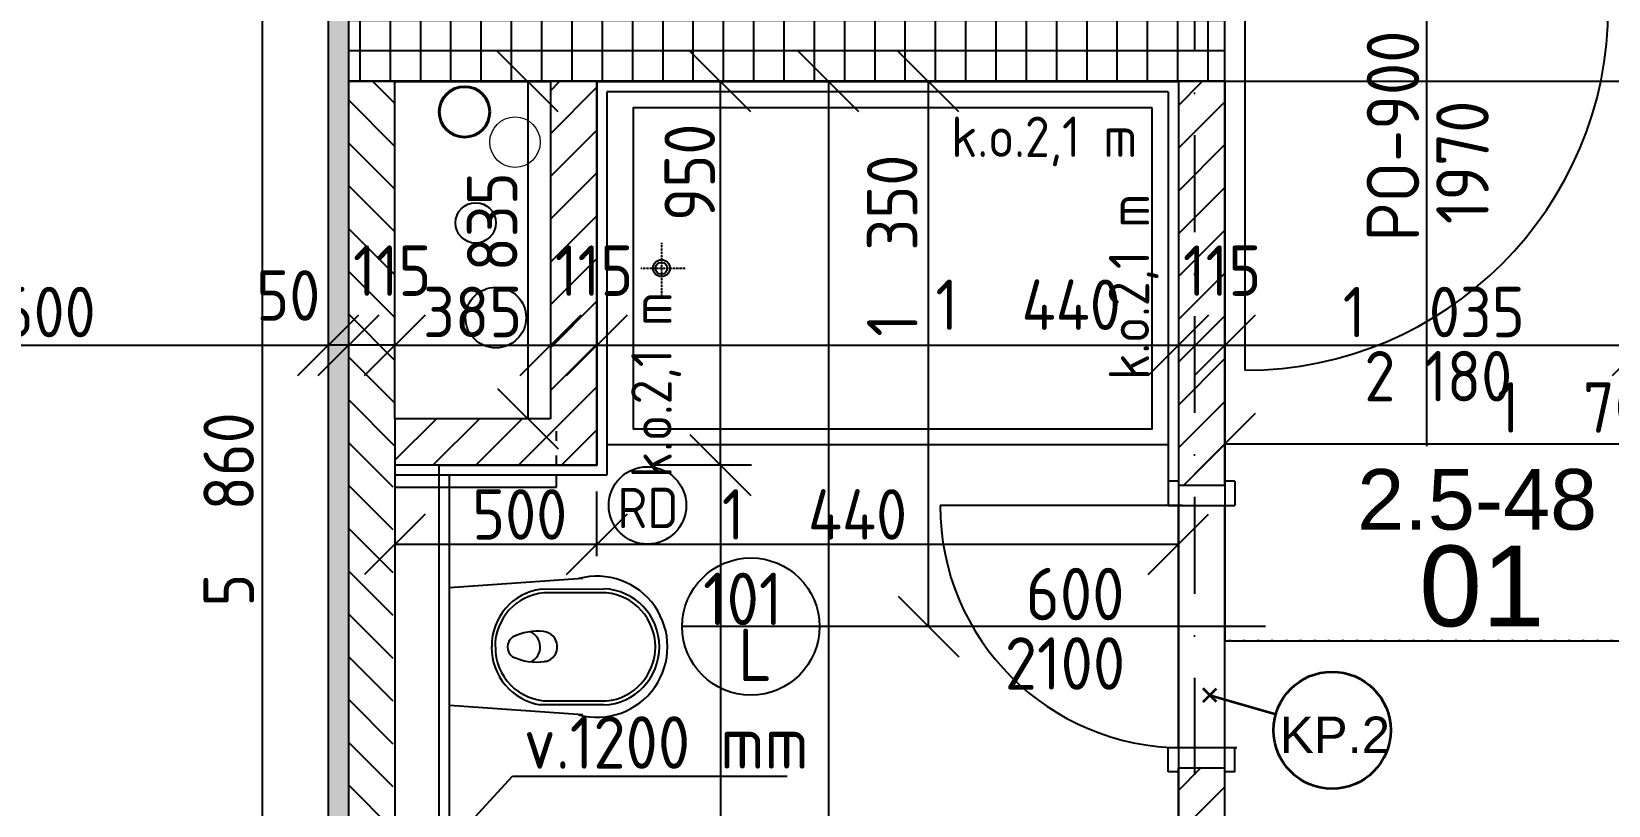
# Model space of a CAD drawing. Extents: x 4511820 to 5180432, y -1526536 to -944957.
# Drawn here: x 5148538 to 5152442, y -1207987 to -1206070 of the extents above; entities that cross this region are included whole.
import ezdxf

# ---------------------------------------------------------------- set-up
doc = ezdxf.new("R2010")
doc.units = 0
doc.header["$MEASUREMENT"] = 0
for name, pattern in [('ACAD_ISO03W100', [30, 12, -18]), ('ACAD_ISO07W100', [3.5, 0.5, -3]), ('ACAD_ISO12W100', [22, 12, -3, 0.5, -3, 0.5, -3]), ('BODKOCIARKOVANA_3', [5.6, 3, -1.3, 0, -1.3]), ('DASHED', [0.75, 0.5, -0.25])]:
    doc.linetypes.add(name, pattern=pattern)
doc.layers.get('0').update_dxf_attribs({"linetype": 'CONTINUOUS'})
doc.layers.get('Defpoints').update_dxf_attribs({"color": 61, "linetype": 'CONTINUOUS'})
for name, color, linetype in [('DVERE', 45, 'CONTINUOUS'), ('KÓTY', 4, 'CONTINUOUS'), ('MÚRY', 1, 'CONTINUOUS'), ('osi', 253, 'CONTINUOUS'), ('Plochy', 41, 'CONTINUOUS'), ('POPIS', 7, 'CONTINUOUS'), ('TENKÁ', 7, 'CONTINUOUS'), ('tzb', 153, 'CONTINUOUS'), ('ZARIADOVACIE', 144, 'CONTINUOUS'), ('zz-vetr', 52, 'CONTINUOUS'), ('ŠRAFY', 82, 'CONTINUOUS')]:
    doc.layers.add(name, color=color, linetype=linetype)
for name, color, linetype, lineweight in [('preklady', 74, 'CONTINUOUS', 35), ('zz-kanal-daždová', 136, 'CONTINUOUS', 40), ('zz-kanal-splaskova', 37, 'CONTINUOUS', 18)]:
    doc.layers.add(name, color=color, linetype=linetype, lineweight=lineweight)
doc.styles.add('ARIAL', font='arial.ttf')
doc.styles.add('STYLE1', font='isocp.shx')
doc.dimstyles.new('STANDARD-50', dxfattribs={"dimtxt": 125, "dimasz": 150, "dimexe": 10, "dimexo": 200, "dimgap": 20, "dimtad": 1, "dimdsep": 46, "dimlunit": 6, "dimtxsty": 'STYLE1', "dimblk1": 'OBLIQUE', "dimblk2": 'OBLIQUE', "dimsah": 1, "dimcen": 2.5, "dimse1": 1, "dimse2": 1, "dimadec": 0, "dimazin": 0, "dimtfac": 1, "dimtmove": 1, "dimatfit": 3, "dimldrblk": 'OBLIQUE', "dimfxl": 1, "dimtolj": 1, "dimtzin": 0, "dimarcsym": 0})
pattern_1 = [(45, (515270.5, 214751.965), (-53.0330086, 53.0330086), [])]

# ---------------------------------------------------------------- blocks, each defined once
blk = doc.blocks.new('_OBLIQUE')
at = {"color": 0, "linetype": 'ByBlock'}
blk.add_line((-0.5, -0.5), (0.5, 0.5), dxfattribs=at)
blk = doc.blocks.new('*D28374')
at = {"layer": 'Defpoints', "color": 0}
for p in [(5147672.5, -1206847.5), (5149272.5, -1206847.5), (5149272.5, -1206847.5)]:
    blk.add_point(p, dxfattribs=at)
at = {"layer": 'KÓTY', "color": 0, "lineweight": -2}
blk.add_line((5147672.5, -1206847.5), (5149272.5, -1206847.5), dxfattribs=at)
at = {"layer": 'KÓTY', "color": 0, "linetype": 'ByBlock', "lineweight": -2, "xscale": 150, "yscale": 150, "zscale": 150, "rotation": 180}
blk.add_blockref('_OBLIQUE', (5147672.5, -1206847.5), dxfattribs=at)
at = {"layer": 'KÓTY', "color": 0, "linetype": 'ByBlock', "lineweight": -2, "xscale": 150, "yscale": 150, "zscale": 150}
blk.add_blockref('_OBLIQUE', (5149272.5, -1206847.5), dxfattribs=at)
at = {"layer": 'KÓTY', "color": 0, "insert": (5148472.5, -1206765), "char_height": 125, "attachment_point": 5, "style": 'STYLE1'}
blk.add_mtext('\\A1;1ﾠ600', dxfattribs=at)
blk = doc.blocks.new('*D28375')
at = {"layer": 'Defpoints', "color": 0}
for p in [(5149437.5, -1206847.5), (5149822.5, -1206847.5), (5149822.5, -1206847.5)]:
    blk.add_point(p, dxfattribs=at)
at = {"layer": 'KÓTY', "color": 0, "lineweight": -2}
blk.add_line((5149437.5, -1206847.5), (5149822.5, -1206847.5), dxfattribs=at)
at = {"layer": 'KÓTY', "color": 0, "linetype": 'ByBlock', "lineweight": -2, "xscale": 150, "yscale": 150, "zscale": 150, "rotation": 180}
blk.add_blockref('_OBLIQUE', (5149437.5, -1206847.5), dxfattribs=at)
at = {"layer": 'KÓTY', "color": 0, "linetype": 'ByBlock', "lineweight": -2, "xscale": 150, "yscale": 150, "zscale": 150}
blk.add_blockref('_OBLIQUE', (5149822.5, -1206847.5), dxfattribs=at)
at = {"layer": 'KÓTY', "color": 0, "insert": (5149630, -1206765), "char_height": 125, "attachment_point": 5, "style": 'STYLE1'}
blk.add_mtext('\\A1;385', dxfattribs=at)
blk = doc.blocks.new('*D28376')
at = {"layer": 'Defpoints', "color": 0}
for p in [(5149822.5, -1206847.5), (5149937.5, -1206847.5), (5149937.5, -1206847.5)]:
    blk.add_point(p, dxfattribs=at)
at = {"layer": 'KÓTY', "color": 0, "lineweight": -2}
blk.add_line((5149822.5, -1206847.5), (5149937.5, -1206847.5), dxfattribs=at)
at = {"layer": 'KÓTY', "color": 0, "linetype": 'ByBlock', "lineweight": -2, "xscale": 150, "yscale": 150, "zscale": 150, "rotation": 180}
blk.add_blockref('_OBLIQUE', (5149822.5, -1206847.5), dxfattribs=at)
at = {"layer": 'KÓTY', "color": 0, "linetype": 'ByBlock', "lineweight": -2, "xscale": 150, "yscale": 150, "zscale": 150}
blk.add_blockref('_OBLIQUE', (5149937.5, -1206847.5), dxfattribs=at)
at = {"layer": 'KÓTY', "color": 0, "insert": (5149930.8, -1206662.5), "char_height": 125, "attachment_point": 5, "style": 'STYLE1'}
blk.add_mtext('\\A1;115', dxfattribs=at)
blk = doc.blocks.new('*D28377')
at = {"layer": 'Defpoints', "color": 0}
for p in [(5149937.5, -1206847.5), (5151377.5, -1206847.5), (5151377.5, -1206847.5)]:
    blk.add_point(p, dxfattribs=at)
at = {"layer": 'KÓTY', "color": 0, "lineweight": -2}
blk.add_line((5149937.5, -1206847.5), (5151377.5, -1206847.5), dxfattribs=at)
at = {"layer": 'KÓTY', "color": 0, "linetype": 'ByBlock', "lineweight": -2, "xscale": 150, "yscale": 150, "zscale": 150, "rotation": 180}
blk.add_blockref('_OBLIQUE', (5149937.5, -1206847.5), dxfattribs=at)
at = {"layer": 'KÓTY', "color": 0, "linetype": 'ByBlock', "lineweight": -2, "xscale": 150, "yscale": 150, "zscale": 150}
blk.add_blockref('_OBLIQUE', (5151377.5, -1206847.5), dxfattribs=at)
at = {"layer": 'KÓTY', "color": 0, "insert": (5151005.5, -1206747), "char_height": 125, "attachment_point": 5, "style": 'STYLE1'}
blk.add_mtext('\\A1;1ﾠ440', dxfattribs=at)
blk = doc.blocks.new('*D28378')
at = {"layer": 'Defpoints', "color": 0}
for p in [(5151377.5, -1206847.5), (5151492.5, -1206847.5), (5151492.5, -1206847.5)]:
    blk.add_point(p, dxfattribs=at)
at = {"layer": 'KÓTY', "color": 0, "lineweight": -2}
blk.add_line((5151377.5, -1206847.5), (5151492.5, -1206847.5), dxfattribs=at)
at = {"layer": 'KÓTY', "color": 0, "linetype": 'ByBlock', "lineweight": -2, "xscale": 150, "yscale": 150, "zscale": 150, "rotation": 180}
blk.add_blockref('_OBLIQUE', (5151377.5, -1206847.5), dxfattribs=at)
at = {"layer": 'KÓTY', "color": 0, "linetype": 'ByBlock', "lineweight": -2, "xscale": 150, "yscale": 150, "zscale": 150}
blk.add_blockref('_OBLIQUE', (5151492.5, -1206847.5), dxfattribs=at)
at = {"layer": 'KÓTY', "color": 0, "insert": (5151485.8, -1206662.5), "char_height": 125, "attachment_point": 5, "style": 'STYLE1'}
blk.add_mtext('\\A1;115', dxfattribs=at)
blk = doc.blocks.new('*D28379')
at = {"layer": 'Defpoints', "color": 0}
for p in [(5151492.5, -1207091.5), (5153192.5, -1207091.5), (5153192.5, -1207091.5)]:
    blk.add_point(p, dxfattribs=at)
at = {"layer": 'KÓTY', "color": 0, "lineweight": -2}
blk.add_line((5151492.5, -1207091.5), (5153192.5, -1207091.5), dxfattribs=at)
at = {"layer": 'KÓTY', "color": 0, "linetype": 'ByBlock', "lineweight": -2, "xscale": 150, "yscale": 150, "zscale": 150, "rotation": 180}
blk.add_blockref('_OBLIQUE', (5151492.5, -1207091.5), dxfattribs=at)
at = {"layer": 'KÓTY', "color": 0, "linetype": 'ByBlock', "lineweight": -2, "xscale": 150, "yscale": 150, "zscale": 150}
blk.add_blockref('_OBLIQUE', (5153192.5, -1207091.5), dxfattribs=at)
at = {"layer": 'KÓTY', "color": 0, "insert": (5152389, -1207001.5), "char_height": 125, "attachment_point": 5, "style": 'STYLE1'}
blk.add_mtext('\\A1;1ﾠ700', dxfattribs=at)
blk = doc.blocks.new('*D28473')
at = {"layer": 'Defpoints', "color": 0}
for p in [(5148546, -1204324.2), (5148546, -1210184.2), (5149108.5, -1210184.2)]:
    blk.add_point(p, dxfattribs=at)
at = {"layer": 'KÓTY', "color": 0, "lineweight": -2}
blk.add_line((5149108.5, -1204324.2), (5149108.5, -1210184.2), dxfattribs=at)
at = {"layer": 'KÓTY', "color": 0, "linetype": 'ByBlock', "lineweight": -2, "xscale": 150, "yscale": 150, "zscale": 150}
for p, rotation in [((5149108.5, -1204324.2), 90), ((5149108.5, -1210184.2), 270)]:
    blk.add_blockref('_OBLIQUE', p, dxfattribs=dict(at, rotation=rotation))
at = {"layer": 'KÓTY', "color": 0, "insert": (5149026, -1207254.2), "char_height": 125, "attachment_point": 5, "rotation": 90, "style": 'STYLE1'}
blk.add_mtext('\\A1;5ﾠ860', dxfattribs=at)
blk = doc.blocks.new('*D28505')
at = {"layer": 'Defpoints', "color": 0}
for p in [(5149917, -1206194.2), (5150244, -1206194.2), (5149917, -1207144.2)]:
    blk.add_point(p, dxfattribs=at)
at = {"layer": 'KÓTY', "color": 0, "lineweight": -2}
blk.add_line((5150244, -1207144.2), (5150244, -1206194.2), dxfattribs=at)
at = {"layer": 'KÓTY', "color": 0, "linetype": 'ByBlock', "lineweight": -2, "xscale": 150, "yscale": 150, "zscale": 150}
for p, rotation in [((5150244, -1206194.2), 90), ((5150244, -1207144.2), 270)]:
    blk.add_blockref('_OBLIQUE', p, dxfattribs=dict(at, rotation=rotation))
at = {"layer": 'KÓTY', "color": 0, "insert": (5150167.5, -1206419), "char_height": 125, "attachment_point": 5, "rotation": 90, "style": 'STYLE1'}
blk.add_mtext('\\A1;950', dxfattribs=at)
blk = doc.blocks.new('*D28506')
at = {"layer": 'Defpoints', "color": 0}
for p in [(5149822.5, -1206194.2), (5149766.5, -1207029.2), (5149822.5, -1207029.2)]:
    blk.add_point(p, dxfattribs=at)
at = {"layer": 'KÓTY', "color": 0, "lineweight": -2}
blk.add_line((5149766.5, -1206194.2), (5149766.5, -1207029.2), dxfattribs=at)
at = {"layer": 'KÓTY', "color": 0, "linetype": 'ByBlock', "lineweight": -2, "xscale": 150, "yscale": 150, "zscale": 150}
for p, rotation in [((5149766.5, -1206194.2), 90), ((5149766.5, -1207029.2), 270)]:
    blk.add_blockref('_OBLIQUE', p, dxfattribs=dict(at, rotation=rotation))
at = {"layer": 'KÓTY', "color": 0, "insert": (5149678.5, -1206541.5), "char_height": 125, "attachment_point": 5, "rotation": 90, "style": 'STYLE1'}
blk.add_mtext('\\A1;835', dxfattribs=at)
blk = doc.blocks.new('*D28507')
at = {"layer": 'Defpoints', "color": 0}
for p in [(5149322.5, -1206847.5), (5149322.5, -1206847.5), (5149437.5, -1206847.5)]:
    blk.add_point(p, dxfattribs=at)
at = {"layer": 'KÓTY', "color": 0, "lineweight": -2}
blk.add_line((5149437.5, -1206847.5), (5149322.5, -1206847.5), dxfattribs=at)
at = {"layer": 'KÓTY', "color": 0, "linetype": 'ByBlock', "lineweight": -2, "xscale": 150, "yscale": 150, "zscale": 150, "rotation": 180}
blk.add_blockref('_OBLIQUE', (5149322.5, -1206847.5), dxfattribs=at)
at = {"layer": 'KÓTY', "color": 0, "linetype": 'ByBlock', "lineweight": -2, "xscale": 150, "yscale": 150, "zscale": 150}
blk.add_blockref('_OBLIQUE', (5149437.5, -1206847.5), dxfattribs=at)
at = {"layer": 'KÓTY', "color": 0, "insert": (5149430.8, -1206662.5), "char_height": 125, "attachment_point": 5, "style": 'STYLE1'}
blk.add_mtext('\\A1;115', dxfattribs=at)
blk = doc.blocks.new('*D28508')
at = {"layer": 'Defpoints', "color": 0}
for p in [(5149272.5, -1206847.5), (5149272.5, -1206847.5), (5149322.5, -1206847.5)]:
    blk.add_point(p, dxfattribs=at)
at = {"layer": 'KÓTY', "color": 0, "lineweight": -2}
blk.add_line((5149322.5, -1206847.5), (5149272.5, -1206847.5), dxfattribs=at)
at = {"layer": 'KÓTY', "color": 0, "linetype": 'ByBlock', "lineweight": -2, "xscale": 150, "yscale": 150, "zscale": 150, "rotation": 180}
blk.add_blockref('_OBLIQUE', (5149272.5, -1206847.5), dxfattribs=at)
at = {"layer": 'KÓTY', "color": 0, "linetype": 'ByBlock', "lineweight": -2, "xscale": 150, "yscale": 150, "zscale": 150}
blk.add_blockref('_OBLIQUE', (5149322.5, -1206847.5), dxfattribs=at)
at = {"layer": 'KÓTY', "color": 0, "insert": (5149173.5, -1206724), "char_height": 125, "attachment_point": 5, "style": 'STYLE1'}
blk.add_mtext('\\A1;50', dxfattribs=at)
blk = doc.blocks.new('*D28511')
at = {"layer": 'Defpoints', "color": 0}
for p in [(5151377.5, -1206194.2), (5150511.5, -1209379.2), (5151435, -1209379.2)]:
    blk.add_point(p, dxfattribs=at)
at = {"layer": 'KÓTY', "color": 0, "lineweight": -2}
blk.add_line((5150511.5, -1206194.2), (5150511.5, -1209379.2), dxfattribs=at)
at = {"layer": 'KÓTY', "color": 0, "linetype": 'ByBlock', "lineweight": -2, "xscale": 150, "yscale": 150, "zscale": 150}
for p, rotation in [((5150511.5, -1206194.2), 90), ((5150511.5, -1209379.2), 270)]:
    blk.add_blockref('_OBLIQUE', p, dxfattribs=dict(at, rotation=rotation))
at = {"layer": 'KÓTY', "color": 0, "insert": (5150410.5, -1208300), "char_height": 125, "attachment_point": 5, "rotation": 90, "style": 'STYLE1'}
blk.add_mtext('\\A1;3ﾠ185', dxfattribs=at)
blk = doc.blocks.new('*D28512')
at = {"layer": 'Defpoints', "color": 0}
for p in [(5150511.5, -1206194.2), (5150759, -1206194.2), (5150511.5, -1207544.2)]:
    blk.add_point(p, dxfattribs=at)
at = {"layer": 'KÓTY', "color": 0, "lineweight": -2}
blk.add_line((5150759, -1207544.2), (5150759, -1206194.2), dxfattribs=at)
at = {"layer": 'KÓTY', "color": 0, "linetype": 'ByBlock', "lineweight": -2, "xscale": 150, "yscale": 150, "zscale": 150}
for p, rotation in [((5150759, -1206194.2), 90), ((5150759, -1207544.2), 270)]:
    blk.add_blockref('_OBLIQUE', p, dxfattribs=dict(at, rotation=rotation))
at = {"layer": 'KÓTY', "color": 0, "insert": (5150669, -1206600.5), "char_height": 125, "attachment_point": 5, "rotation": 90, "style": 'STYLE1'}
blk.add_mtext('\\A1;1ﾠ350', dxfattribs=at)
blk = doc.blocks.new('*D28533')
at = {"layer": 'Defpoints', "color": 0}
for p in [(5151492.5, -1206194.2), (5152527.5, -1206194.2), (5152527.5, -1206847.5)]:
    blk.add_point(p, dxfattribs=at)
at = {"layer": 'KÓTY', "color": 0, "lineweight": -2}
blk.add_line((5151492.5, -1206847.5), (5152527.5, -1206847.5), dxfattribs=at)
at = {"layer": 'KÓTY', "color": 0, "linetype": 'ByBlock', "lineweight": -2, "xscale": 150, "yscale": 150, "zscale": 150, "rotation": 180}
blk.add_blockref('_OBLIQUE', (5151492.5, -1206847.5), dxfattribs=at)
at = {"layer": 'KÓTY', "color": 0, "linetype": 'ByBlock', "lineweight": -2, "xscale": 150, "yscale": 150, "zscale": 150}
blk.add_blockref('_OBLIQUE', (5152527.5, -1206847.5), dxfattribs=at)
at = {"layer": 'KÓTY', "color": 0, "insert": (5152010, -1206765), "char_height": 125, "attachment_point": 5, "style": 'STYLE1'}
blk.add_mtext('\\A1;1ﾠ035', dxfattribs=at)
blk = doc.blocks.new('*D28672')
at = {"layer": 'Defpoints', "color": 0}
for p in [(5149437.5, -1207144.2), (5149437.5, -1209379.2), (5150244, -1209379.2)]:
    blk.add_point(p, dxfattribs=at)
at = {"layer": 'KÓTY', "color": 0, "lineweight": -2}
blk.add_line((5150244, -1207144.2), (5150244, -1209379.2), dxfattribs=at)
at = {"layer": 'KÓTY', "color": 0, "linetype": 'ByBlock', "lineweight": -2, "xscale": 150, "yscale": 150, "zscale": 150}
for p, rotation in [((5150244, -1207144.2), 90), ((5150244, -1209379.2), 270)]:
    blk.add_blockref('_OBLIQUE', p, dxfattribs=dict(at, rotation=rotation))
at = {"layer": 'KÓTY', "color": 0, "insert": (5150161.5, -1208261.7), "char_height": 125, "attachment_point": 5, "rotation": 90, "style": 'STYLE1'}
blk.add_mtext('\\A1;2ﾠ235', dxfattribs=at)
blk = doc.blocks.new('*D28673')
at = {"layer": 'Defpoints', "color": 0}
for p in [(5149437.5, -1207144.2), (5149937.5, -1207144.2), (5149937.5, -1207340.5)]:
    blk.add_point(p, dxfattribs=at)
at = {"layer": 'KÓTY', "color": 0, "lineweight": -2}
blk.add_line((5149437.5, -1207340.5), (5149937.5, -1207340.5), dxfattribs=at)
at = {"layer": 'KÓTY', "color": 0, "linetype": 'ByBlock', "lineweight": -2, "xscale": 150, "yscale": 150, "zscale": 150, "rotation": 180}
blk.add_blockref('_OBLIQUE', (5149437.5, -1207340.5), dxfattribs=at)
at = {"layer": 'KÓTY', "color": 0, "linetype": 'ByBlock', "lineweight": -2, "xscale": 150, "yscale": 150, "zscale": 150}
blk.add_blockref('_OBLIQUE', (5149937.5, -1207340.5), dxfattribs=at)
at = {"layer": 'KÓTY', "color": 0, "insert": (5149746.5, -1207266.5), "char_height": 125, "attachment_point": 5, "style": 'STYLE1'}
blk.add_mtext('\\A1;500', dxfattribs=at)
blk = doc.blocks.new('*D28674')
at = {"layer": 'Defpoints', "color": 0}
for p in [(5149937.5, -1207144.2), (5151377.5, -1207144.2), (5151377.5, -1207340.5)]:
    blk.add_point(p, dxfattribs=at)
at = {"layer": 'KÓTY', "color": 0, "lineweight": -2}
blk.add_line((5149937.5, -1207340.5), (5151377.5, -1207340.5), dxfattribs=at)
at = {"layer": 'KÓTY', "color": 0, "linetype": 'ByBlock', "lineweight": -2, "xscale": 150, "yscale": 150, "zscale": 150, "rotation": 180}
blk.add_blockref('_OBLIQUE', (5149937.5, -1207340.5), dxfattribs=at)
at = {"layer": 'KÓTY', "color": 0, "linetype": 'ByBlock', "lineweight": -2, "xscale": 150, "yscale": 150, "zscale": 150}
blk.add_blockref('_OBLIQUE', (5151377.5, -1207340.5), dxfattribs=at)
at = {"layer": 'KÓTY', "color": 0, "insert": (5150476.5, -1207266.5), "char_height": 125, "attachment_point": 5, "style": 'STYLE1'}
blk.add_mtext('\\A1;1ﾠ440', dxfattribs=at)

msp = doc.modelspace()

# ---------------------------------------------------------------- hatches: boundary and pattern name
at = {"layer": 'ŠRAFY'}
h = msp.add_hatch(dxfattribs=at)
h.set_pattern_fill('DOTS', color=256, scale=250, angle=90)
h.set_pattern_definition([(90, (0, -89070.035), (-15.625, 7.8125), [0, -15.625])])
h.paths.add_polyline_path([(5149272.5, -1205894.226), (5149272.5, -1210234.226), (5149322.5, -1210234.226), (5149322.5, -1205894.226)])
at = {"layer": 'ŠRAFY', "ltscale": 0.25}
h = msp.add_hatch(dxfattribs=at)
h.set_pattern_fill('ANSI37', color=256, scale=600, angle=45)
h.set_pattern_definition([(90, (-3307273.674, 579782.7), (-75, 1e-14), []), (180, (-3307273.674, 579782.7), (-1e-14, -75), [])])
h.paths.add_polyline_path([(5149322.5, -1206194.226), (5149437.5, -1206194.226), (5149822.5, -1206194.226), (5149937.5, -1206194.226), (5151377.5, -1206194.226), (5151492.5, -1206194.226), (5151492.5, -1206009.226), (5151492.5, -1205894.226), (5149322.5, -1205894.226)])
h = msp.add_hatch(dxfattribs=at)
h.set_pattern_fill('ANSI31', color=256, scale=600, angle=90, style=0)
h.set_pattern_definition([(135, (-2904913.184, 133592.89), (-53.0330086, -53.0330086), [])])
h.paths.add_polyline_path([(5149432.5, -1212534.226), (5149432.5, -1209519.226), (5149432.5, -1209379.226), (5149432.5, -1207144.226), (5149437.5, -1207144.226), (5149437.5, -1207029.226), (5149437.5, -1206194.226), (5149322.5, -1206194.226), (5149322.5, -1210234.226), (5149272.5, -1210234.226), (5149272.5, -1210349.226), (5149322.5, -1210349.226), (5149322.5, -1212534.226)])
h = msp.add_hatch(dxfattribs=at)
h.set_pattern_fill('ANSI31', color=256, scale=600, style=0)
h.set_pattern_definition(pattern_1)
h.paths.add_polyline_path([(5149822.5, -1207029.226), (5149437.5, -1207029.226), (5149437.5, -1207144.226), (5149937.5, -1207144.226), (5149937.5, -1206194.226), (5149822.5, -1206194.226)])
h = msp.add_hatch(dxfattribs=at)
h.set_pattern_fill('ANSI31', color=256, scale=600, style=0)
h.set_pattern_definition(pattern_1)
h.paths.add_polyline_path([(5151492.5, -1206194.226), (5151377.5, -1206194.226), (5151377.5, -1207184.226), (5151377.5, -1207194.226), (5151492.5, -1207194.226), (5151492.5, -1207184.226)])
h = msp.add_hatch(dxfattribs=at)
h.set_pattern_fill('ANSI31', color=256, scale=600, style=0)
h.set_pattern_definition(pattern_1)
h.paths.add_polyline_path([(5151377.5, -1209354.226), (5151377.5, -1209379.226), (5151492.5, -1209379.226), (5151492.5, -1207904.226), (5151492.5, -1207894.226), (5151377.5, -1207894.226), (5151377.5, -1207904.226), (5151377.5, -1208107.226), (5151377.5, -1208137.226), (5151377.5, -1208417.226), (5151377.5, -1208447.226)])

# ---------------------------------------------------------------- linework, layer by layer
at = {"layer": 'DVERE', "ltscale": 0.25}
for p, q in [((5151992.5, -1207097.226), (5151992.5, -1205617.726)), ((5151377.5, -1207184.226), (5151352.5, -1207184.226)), ((5151352.5, -1207184.226), (5151352.5, -1207244.226)), ((5151517.5, -1207184.226), (5151492.5, -1207184.226)), ((5151517.5, -1207184.226), (5151517.5, -1207244.226)), ((5151387.5, -1207244.226), (5150787.5, -1207244.226)), ((5151352.5, -1207244.226), (5151517.5, -1207244.226)), ((5151377.5, -1207844.226), (5151377.5, -1207244.226)), ((5151492.5, -1207844.226), (5151492.5, -1207244.226)), ((5150489, -1207544.226), (5150149, -1207544.226)), ((5151593.656, -1207544.226), (5150489, -1207544.226)), ((5151352.5, -1207844.226), (5151517.5, -1207844.226)), ((5151352.5, -1207904.226), (5151352.5, -1207844.226)), ((5151377.5, -1207844.226), (5151522.5, -1207844.226)), ((5151517.5, -1207904.226), (5151517.5, -1207844.226)), ((5151377.5, -1207904.226), (5151352.5, -1207904.226)), ((5151517.5, -1207904.226), (5151492.5, -1207904.226))]:
    msp.add_line(p, q, dxfattribs=at)
at = {"layer": 'DVERE'}
msp.add_line((5151542.5, -1206009.226), (5151542.5, -1206909.226), dxfattribs=at)
at = {"layer": 'DVERE', "ltscale": 0.25}
msp.add_circle((5150319, -1207544.226), 170, dxfattribs=at)
at = {"layer": 'DVERE'}
msp.add_arc((5151542.5, -1206009.226), 900, 270, 0, dxfattribs=at)
at = {"layer": 'DVERE', "ltscale": 0.25}
msp.add_arc((5151387.5, -1207244.226), 600, 180, 270, dxfattribs=at)
at = {"layer": 'KÓTY'}
for p, q in [((5150320.5, -1207144.226), (5150082.5, -1207144.226)), ((5149937.5, -1207369.535), (5149937.5, -1207209.535)), ((5149500.972, -1208162.035), (5149728.972, -1207915.035)), ((5149728.972, -1207915.035), (5150408.472, -1207915.035))]:
    msp.add_line(p, q, dxfattribs=at)
at = {"layer": 'MÚRY'}
for p, q in [((5149272.5, -1205779.226), (5149272.5, -1210234.226)), ((5151492.5, -1206194.226), (5151492.5, -1206009.226)), ((5149437.5, -1206194.226), (5149822.5, -1206194.226)), ((5149437.5, -1207144.226), (5149437.5, -1209379.226))]:
    msp.add_line(p, q, dxfattribs=at)
at = {"layer": 'MÚRY', "ltscale": 0.25}
for p, q in [((5149437.5, -1207029.226), (5149437.5, -1206194.226)), ((5149822.5, -1206194.226), (5149822.5, -1207029.226)), ((5151377.5, -1206194.226), (5149937.5, -1206194.226)), ((5149937.5, -1206194.226), (5149937.5, -1207144.226)), ((5149937.5, -1206194.226), (5149937.5, -1207144.226)), ((5151377.5, -1206194.226), (5151377.5, -1207194.226)), ((5151492.5, -1207194.226), (5151492.5, -1206194.226)), ((5149822.5, -1207029.226), (5149437.5, -1207029.226)), ((5149937.5, -1207144.226), (5149437.5, -1207144.226)), ((5151377.5, -1207194.226), (5151492.5, -1207194.226)), ((5151377.5, -1209379.226), (5151377.5, -1207894.226)), ((5151377.5, -1207894.226), (5151492.5, -1207894.226)), ((5151492.5, -1209519.226), (5151492.5, -1207894.226))]:
    msp.add_line(p, q, dxfattribs=at)
at = {"layer": 'osi', "linetype": 'BODKOCIARKOVANA_3', "ltscale": 80}
msp.add_line((5151417.5, -1198261.132), (5151417.5, -1230189.035), dxfattribs=at)
at = {"layer": 'Plochy'}
for points in [[(5147672.5, -1204324.226), (5149622.5, -1204324.226), (5149622.5, -1202674.226), (5150822.5, -1202674.226), (5150822.5, -1202954.226), (5151922.5, -1202954.226), (5151922.5, -1203114.226), (5152122.5, -1203114.226), (5152122.5, -1201564.226), (5153922.5, -1201564.226), (5153922.5, -1199614.226), (5155902.5, -1199614.226), (5155902.5, -1203894.226), (5153787.5, -1203894.226), (5153787.5, -1205894.226), (5150622.5, -1205894.226), (5150622.5, -1205779.226), (5149272.5, -1205779.226), (5149272.5, -1210184.226), (5147672.5, -1210184.226)], [(5149547.5, -1209379.226), (5149547.5, -1207144.226), (5149937.5, -1207144.226), (5149937.5, -1206194.226), (5151377.5, -1206194.226), (5151377.5, -1209379.226)], [(5153192.5, -1206194.226), (5151492.5, -1206194.226), (5151492.5, -1207579.226), (5153192.5, -1207579.226)], [(5155902.5, -1212534.226), (5149432.5, -1212534.226), (5149432.5, -1209519.226), (5151492.5, -1209519.226), (5151492.5, -1207579.226), (5152592.5, -1207579.226), (5152592.5, -1209519.226), (5155902.5, -1209519.226)]]:
    msp.add_lwpolyline(points, close=True, dxfattribs=at)
at = {"layer": 'preklady'}
for p, q in [((5151438.883, -1207730.652), (5151472.117, -1207697.418)), ((5151472.118, -1207730.652), (5151438.884, -1207697.418)), ((5151455.5, -1207714.035), (5151618.861, -1207761.005))]:
    msp.add_line(p, q, dxfattribs=at)
at = {"layer": 'preklady', "ltscale": 0.25}
msp.add_circle((5151758.215, -1207801.073), 145, dxfattribs=at)
at = {"layer": 'TENKÁ'}
for p, q in [((5149322.5, -1205779.226), (5149322.5, -1210234.226)), ((5149437.5, -1206194.226), (5149322.5, -1206194.226)), ((5149937.5, -1206194.226), (5149822.5, -1206194.226)), ((5151492.5, -1206194.226), (5151377.5, -1206194.226)), ((5149437.5, -1207029.226), (5149437.5, -1207144.226)), ((5149547.5, -1209379.226), (5149547.5, -1207169.226))]:
    msp.add_line(p, q, dxfattribs=at)
at = {"layer": 'TENKÁ', "linetype": 'ACAD_ISO12W100', "ltscale": 10}
msp.add_line((5152527.5, -1206194.226), (5151492.5, -1206194.226), dxfattribs=at)
at = {"layer": 'TENKÁ', "ltscale": 0.25}
for p, q in [((5151352.5, -1206219.226), (5149962.5, -1206219.226)), ((5149962.5, -1206219.226), (5149962.5, -1207169.226)), ((5151352.5, -1206219.226), (5151352.5, -1207184.226)), ((5151352.5, -1207094.226), (5149962.5, -1207094.226)), ((5149962.5, -1207169.226), (5149437.5, -1207169.226)), ((5149572.5, -1209354.226), (5149572.5, -1207169.226))]:
    msp.add_line(p, q, dxfattribs=at)
at = {"layer": 'TENKÁ', "linetype": 'ACAD_ISO07W100', "ltscale": 10}
msp.add_line((5152592.5, -1207579.226), (5151492.5, -1207579.226), dxfattribs=at)
at = {"layer": 'tzb', "linetype": 'ACAD_ISO03W100', "ltscale": 2}
msp.add_line((5149837.5, -1207144.226), (5149837.5, -1207029.226), dxfattribs=at)
at = {"layer": 'tzb'}
for p, q in [((5149837.5, -1207199.226), (5149837.5, -1207169.226)), ((5149437.5, -1207199.226), (5149837.5, -1207199.226))]:
    msp.add_line(p, q, dxfattribs=at)
msp.add_circle((5150062.908, -1207244.132), 96, dxfattribs=at)
at = {"layer": 'ZARIADOVACIE', "linetype": 'DASHED'}
for p, q in [((5150097.271, -1206593.738), (5150097.271, -1206725.191)), ((5150046.607, -1206656.726), (5150156.152, -1206656.726))]:
    msp.add_line(p, q, dxfattribs=at)
at = {"layer": 'ZARIADOVACIE'}
for p, q in [((5149902.498, -1207425.413), (5149572.5, -1207448.489)), ((5149799.634, -1207451.682), (5149954.79, -1207450.556)), ((5149960.964, -1207460.58), (5149806.303, -1207460.58)), ((5149954.79, -1207738.444), (5149797.381, -1207738.444)), ((5149818.142, -1207728.59), (5149960.964, -1207728.59)), ((5149902.499, -1207763.04), (5149572.5, -1207739.964))]:
    msp.add_line(p, q, dxfattribs=at)
at = {"layer": 'ZARIADOVACIE', "linetype": 'Continuous'}
for p, q in [((5149677.38, -1207592.528), (5149676.816, -1207595.345)), ((5149685.468, -1207594.226), (5149686.29, -1207595.122)), ((5149811.498, -1207630.791), (5149807.788, -1207630.952))]:
    msp.add_line(p, q, dxfattribs=at)
at = {"layer": 'ZARIADOVACIE', "ltscale": 0.25}
msp.add_lwpolyline([(5151312.5, -1206259.226), (5150027.5, -1206259.226), (5150027.5, -1207054.226), (5151312.5, -1207054.226)], close=True, dxfattribs=at)
at = {"layer": 'ZARIADOVACIE', "linetype": 'Continuous'}
for centre, radius in [((5150097.538, -1206656.453), 20.877), ((5150097.271, -1206656.726), 14.781)]:
    msp.add_circle(centre, radius, dxfattribs=at)
for centre, radius, start, end in [((5149937.732, -1207594.227), 174.768, 255.000166, 105.000097), ((5149818.08, -1207591.175), 140.707, 97.532963, 180.550993), ((5149818.765, -1207593.296), 133.3, 95.364578, 180.399907), ((5149948.416, -1207594.5), 144.085, 272.535471, 87.464529), ((5149947.856, -1207594.585), 134.645, 275.586614, 84.413386), ((5149746.208, -1207594.722), 29.701, 126.344037, 234.266205), ((5149790.417, -1207690), 134.275, 83.23165, 117.408649), ((5149756.097, -1207594.795), 41.261, 296.767028, 66.409044), ((5149801.812, -1207594.226), 37.825, 284.836199, 83.274318), ((5149821.644, -1207595.663), 144.828, 179.874094, 260.355814), ((5149818.163, -1207596.707), 131.883, 179.311779, 269.990871), ((5149788.408, -1207494.113), 138.205, 244.477977, 278.060779)]:
    msp.add_arc(centre, radius, start, end, dxfattribs=at)
at = {"layer": 'zz-kanal-daždová'}
msp.add_circle((5149610, -1206269.226), 62.5, dxfattribs=at)
at = {"layer": 'zz-kanal-splaskova'}
msp.add_circle((5149735, -1206344.226), 62.5, dxfattribs=at)
at = {"layer": 'zz-vetr'}
for centre, radius in [((5149637.5, -1206544.226), 50), ((5149687.5, -1206778.754), 75)]:
    msp.add_circle(centre, radius, dxfattribs=at)

# ---------------------------------------------------------------- texts
at = {"layer": 'DVERE', "style": 'STYLE1'}
for s, p in [('101', (5150200.47, -1207540.726)), ('L', (5150287.47, -1207679.363))]:
    msp.add_text(s, height=130, dxfattribs=at).set_placement(p)
at = {"layer": 'KÓTY', "insert": (5152021.086, -1206923.992), "char_height": 125, "attachment_point": 5, "style": 'STYLE1'}
msp.add_mtext('\\A1;2 180', dxfattribs=at)
at = {"layer": 'POPIS', "lineweight": 40, "ltscale": 0.25, "style": 'ARIAL'}
for s, height, p in [('2.5-48', 150, (5151820.411, -1207304.114)), ('01', 200, (5151973.811, -1207543.633))]:
    msp.add_text(s, height=height, dxfattribs=at).set_placement(p)
at = {"layer": 'preklady', "linetype": 'Continuous', "lineweight": 20, "style": 'ARIAL'}
msp.add_text('KP.2', height=90, dxfattribs=at).set_placement((5151628.951, -1207857.329))
at = {"layer": 'TENKÁ', "linetype": 'Continuous', "style": 'STYLE1'}
for s, height, p in [('PO-900', 130, (5151973.917, -1206589.797)), ('1970', 130, (5152146.024, -1206547.415)), ('k.o.2,1 m', 100, (5151305.237, -1206932.972)), ('k.o.2,1 m', 100, (5150122.832, -1207176.116))]:
    msp.add_text(s, height=height, rotation=90, dxfattribs=at).set_placement(p)
for s, height, p in [('k.o.2,1 m', 100, (5150815.062, -1206380.837)), ('600', 130, (5150999.429, -1207528.643)), ('2100', 130, (5150947.655, -1207700.75)), ('v.1200 mm', 130, (5149756.344, -1207896.451))]:
    msp.add_text(s, height=height, dxfattribs=at).set_placement(p)
at = {"layer": 'tzb', "style": 'STYLE1'}
msp.add_text('RD', height=100, dxfattribs=at).set_placement((5149988.281, -1207300.332))

# ---------------------------------------------------------------- dimensions: what is measured, and where the dimension line sits
at = {"layer": 'KÓTY'}
dim = msp.add_linear_dim(base=(5149108.5, -1210184.226), p1=(5148546, -1204324.226), p2=(5148546, -1210184.226), angle=90, dimstyle='STANDARD-50', dxfattribs=at)
dim.commit()
dim.dimension.update_dxf_attribs({"geometry": '*D28473', "text_midpoint": (5149025.957, -1207254.226)})
for base, p1, p2, picture, middle in [((5149766.5, -1207029.226), (5149822.5, -1206194.226), (5149822.5, -1207029.226), '*D28506', (5149761, -1206541.535)), ((5150244, -1206194.226), (5149917, -1207144.226), (5149917, -1206194.226), '*D28505', (5150250, -1206419.035)), ((5150511.5, -1209379.226), (5151377.5, -1206194.226), (5151435, -1209379.226), '*D28511', (5150493, -1208300.035)), ((5150759, -1206194.226), (5150511.5, -1207544.226), (5150511.5, -1206194.226), '*D28512', (5150751.5, -1206600.535))]:
    dim = msp.add_linear_dim(base=base, p1=p1, p2=p2, angle=90, dimstyle='STANDARD-50', dxfattribs=at)
    dim.commit()
    dim.dimension.update_dxf_attribs({"geometry": picture, "text_midpoint": middle, "dimtype": 160})
for base, p1, p2, picture, middle in [((5152527.5, -1206847.535), (5151492.5, -1206194.226), (5152527.5, -1206194.226), '*D28533', (5152010, -1206764.992)), ((5149322.5, -1206847.535), (5149437.5, -1206847.535), (5149322.5, -1206847.535), '*D28507', (5149430.75, -1206662.535)), ((5149937.5, -1206847.535), (5149822.5, -1206847.535), (5149937.5, -1206847.535), '*D28376', (5149930.75, -1206662.535)), ((5151492.5, -1206847.535), (5151377.5, -1206847.535), (5151492.5, -1206847.535), '*D28378', (5151485.75, -1206662.535)), ((5149272.5, -1206847.535), (5147672.5, -1206847.535), (5149272.5, -1206847.535), '*D28374', (5148472.5, -1206764.992)), ((5149822.5, -1206847.535), (5149437.5, -1206847.535), (5149822.5, -1206847.535), '*D28375', (5149630, -1206765.035))]:
    dim = msp.add_linear_dim(base=base, p1=p1, p2=p2, dimstyle='STANDARD-50', dxfattribs=at)
    dim.commit()
    dim.dimension.update_dxf_attribs({"geometry": picture, "text_midpoint": middle})
for base, p1, p2, picture, middle in [((5149272.5, -1206847.535), (5149322.5, -1206847.535), (5149272.5, -1206847.535), '*D28508', (5149173.5, -1206806.535)), ((5151377.5, -1206847.535), (5149937.5, -1206847.535), (5151377.5, -1206847.535), '*D28377', (5151005.5, -1206829.535)), ((5153192.5, -1207091.535), (5151492.5, -1207091.535), (5153192.5, -1207091.535), '*D28379', (5152389, -1207084)), ((5149937.5, -1207340.535), (5149437.5, -1207144.226), (5149937.5, -1207144.226), '*D28673', (5149746.5, -1207349.035)), ((5151377.5, -1207340.535), (5149937.5, -1207144.226), (5151377.5, -1207144.226), '*D28674', (5150476.5, -1207349.035))]:
    dim = msp.add_linear_dim(base=base, p1=p1, p2=p2, dimstyle='STANDARD-50', dxfattribs=at)
    dim.commit()
    dim.dimension.update_dxf_attribs({"geometry": picture, "text_midpoint": middle, "dimtype": 160})
dim = msp.add_linear_dim(base=(5150244, -1209379.226), p1=(5149437.5, -1207144.226), p2=(5149437.5, -1209379.226), angle=90, dimstyle='STANDARD-50', override={"dimtxsty": 'STYLE1', "dimldrblk": 'OBLIQUE'}, dxfattribs=at)
dim.commit()
dim.dimension.update_dxf_attribs({"geometry": '*D28672', "text_midpoint": (5150161.457, -1208261.726)})

doc.saveas('drawing.dxf')
